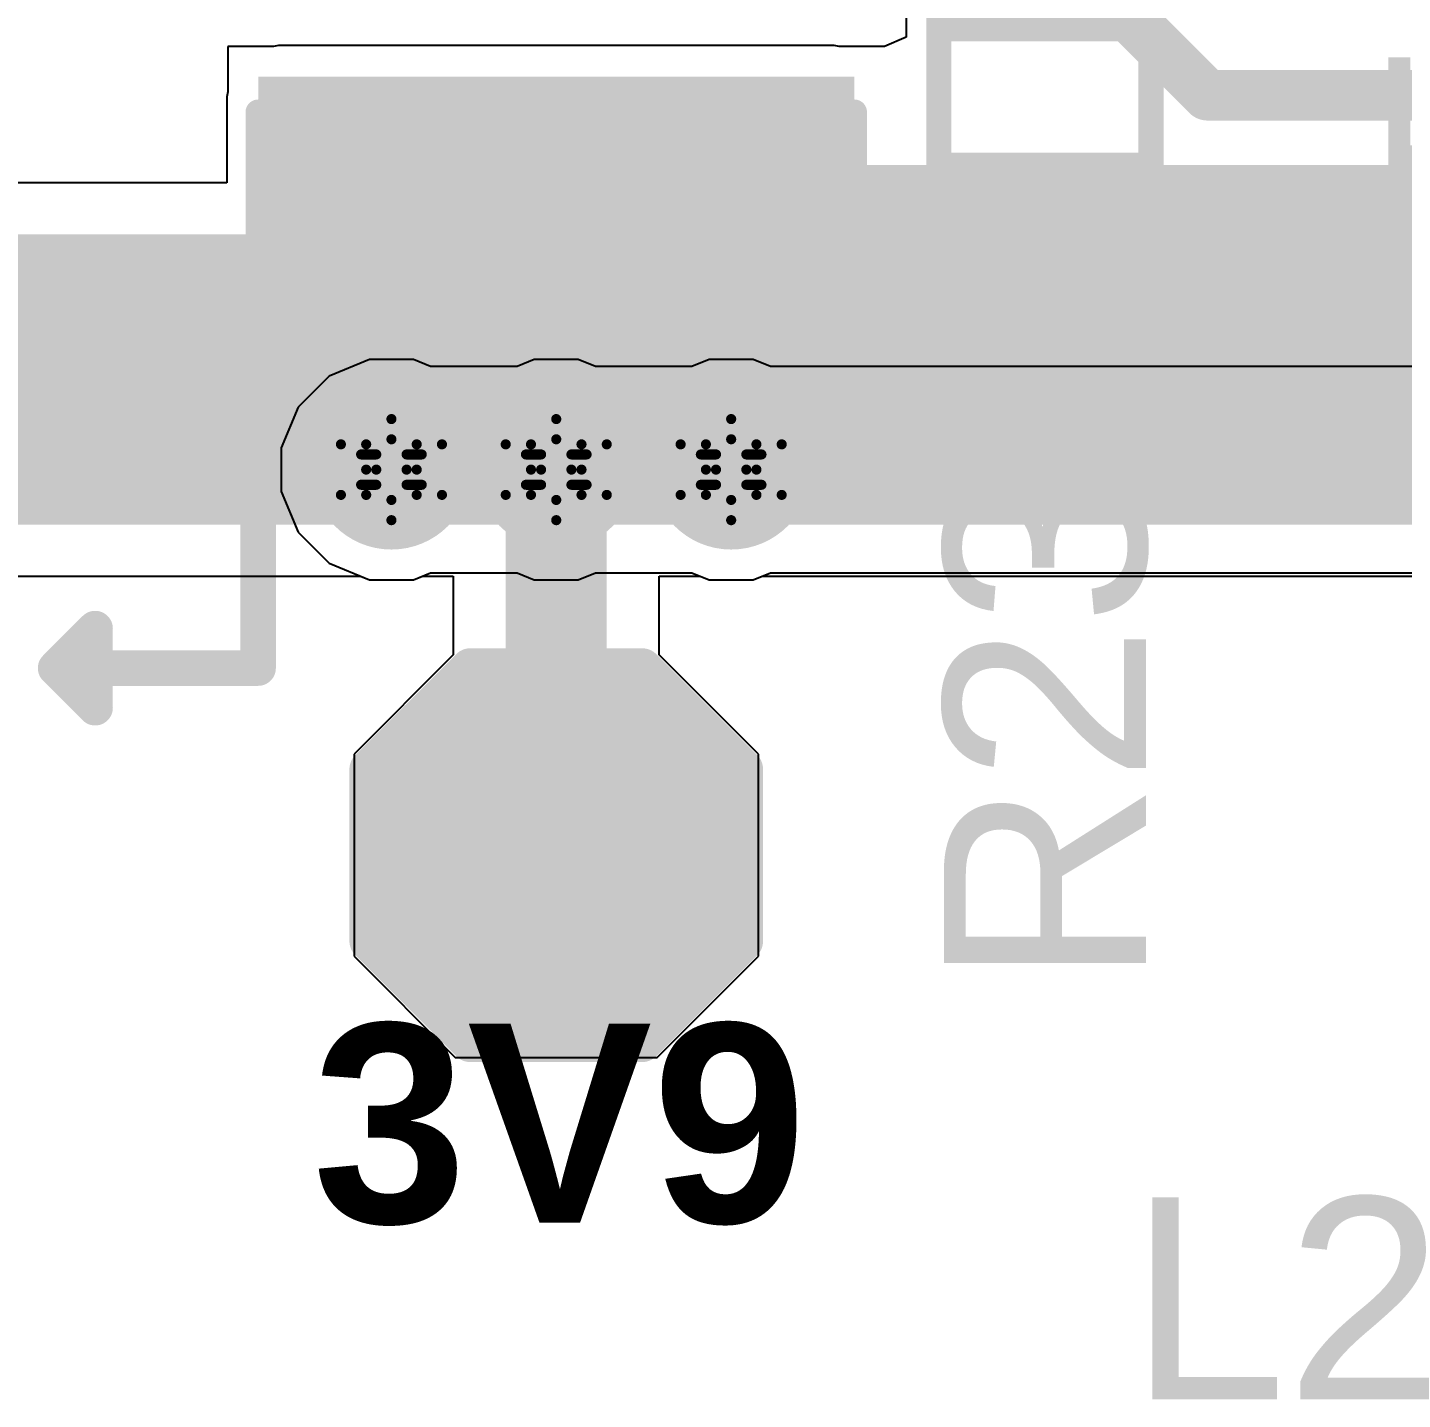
# Model space of a CAD drawing. Header units: inches. Extents: x -18 to 237, y -41 to 211.
# Drawn here: x 27.22 to 34.13, y 68.91 to 75.81 of the extents above; entities that cross this region are included whole.
import ezdxf

# ---------------------------------------------------------------- set-up
doc = ezdxf.new("R2010")
doc.units = ezdxf.units.IN
for name, color, linetype in [('Bottom Layer', 5, 'Continuous'), ('Bottom Solder', 6, 'Continuous'), ('Drill Drawing', 1, 'Continuous'), ('Top Layer', 1, 'Continuous'), ('Top Overlay', 2, 'Continuous'), ('Top Paste', 8, 'Continuous'), ('Top Solder', 216, 'Continuous'), ('Via Holes', 16, 'Continuous')]:
    doc.layers.add(name, color=color, linetype=linetype)
doc.styles.add('Arial', font='', dxfattribs={"height": 0.2})
doc.styles.add('Arial_Bold', font='', dxfattribs={"height": 0.2})
doc.styles.get('Arial').set_extended_font_data('Arial')
doc.styles.get('Arial_Bold').set_extended_font_data('Arial', bold=True)

# ---------------------------------------------------------------- blocks, each defined once
blk = doc.blocks.new('R___0603_60')
at = {"layer": 'Top Layer'}
for points in [[(-0.381, 0.4445), (-0.381, -0.4445), (-1.143, -0.4445), (-1.143, 0.4445)], [(1.143, 0.4445), (1.143, -0.4445), (0.381, -0.4445), (0.381, 0.4445)]]:
    blk.add_hatch(color=1, dxfattribs=at).paths.add_polyline_path(points)
at = {"layer": 'Top Paste'}
for points in [[(-0.381, 0.4445), (-0.381, -0.4445), (-1.143, -0.4445), (-1.143, 0.4445)], [(1.143, 0.4445), (1.143, -0.4445), (0.381, -0.4445), (0.381, 0.4445)]]:
    blk.add_hatch(color=8, dxfattribs=at).paths.add_polyline_path(points)
at = {"layer": 'Top Solder'}
for points in [[(-0.2794, 0.5461), (-0.2794, -0.5461), (-1.2446, -0.5461), (-1.2446, 0.5461)], [(1.2446, 0.5461), (1.2446, -0.5461), (0.2794, -0.5461), (0.2794, 0.5461)]]:
    blk.add_hatch(color=216, dxfattribs=at).paths.add_polyline_path(points)
at = {"layer": 'Top Overlay'}
for points in [[(-1.2192, -0.5334, 0.127, 0.127, 0), (-1.2192, 0.5334, 0.127, 0.127, 0)], [(1.2192, 0.5334, 0.127, 0.127, 0), (-1.2192, 0.5334, 0.127, 0.127, 0)], [(1.2192, -0.5334, 0.127, 0.127, 0), (1.2192, 0.5334, 0.127, 0.127, 0)], [(1.2192, -0.5334, 0.127, 0.127, 0), (-1.2192, -0.5334, 0.127, 0.127, 0)]]:
    blk.add_lwpolyline(points, format="xyseb", dxfattribs=at)
for points in [[(-1.25095, 0.5334, 0.0635, 0.0635, 1), (-1.18745, 0.5334, 0.0635, 0.0635, 1)], [(-1.25095, 0.5334, 0.0635, 0.0635, 1), (-1.18745, 0.5334, 0.0635, 0.0635, 1)], [(1.18745, 0.5334, 0.0635, 0.0635, 1), (1.25095, 0.5334, 0.0635, 0.0635, 1)], [(1.18745, 0.5334, 0.0635, 0.0635, 1), (1.25095, 0.5334, 0.0635, 0.0635, 1)], [(-1.25095, -0.5334, 0.0635, 0.0635, 1), (-1.18745, -0.5334, 0.0635, 0.0635, 1)], [(-1.25095, -0.5334, 0.0635, 0.0635, 1), (-1.18745, -0.5334, 0.0635, 0.0635, 1)], [(1.18745, -0.5334, 0.0635, 0.0635, 1), (1.25095, -0.5334, 0.0635, 0.0635, 1)], [(1.18745, -0.5334, 0.0635, 0.0635, 1), (1.25095, -0.5334, 0.0635, 0.0635, 1)]]:
    blk.add_lwpolyline(points, format="xyseb", close=True, dxfattribs=at)
blk = doc.blocks.new('T__________89')
at = {"layer": 'Top Layer'}
blk.add_hatch(color=1, dxfattribs=at).paths.add_polyline_path([(0.381, 0.762), (-0.381, 0.762), (-0.762, 0.381), (-0.762, -0.381), (-0.381, -0.762), (0.381, -0.762), (0.762, -0.381), (0.762, 0.381)])
at = {"layer": 'Top Paste'}
blk.add_hatch(color=8, dxfattribs=at).paths.add_polyline_path([(0.381, 0.762), (-0.381, 0.762), (-0.762, 0.381), (-0.762, -0.381), (-0.381, -0.762), (0.381, -0.762), (0.762, -0.381), (0.762, 0.381)])
at = {"layer": 'Top Solder'}
blk.add_hatch(color=216, dxfattribs=at).paths.add_polyline_path([(0.4318, 0.8636), (-0.4318, 0.8636), (-0.8636, 0.4318), (-0.8636, -0.4318), (-0.4318, -0.8636), (0.4318, -0.8636), (0.8636, -0.4318), (0.8636, 0.4318)])
at = {"layer": 'Top Overlay'}
for points in [[(-0.9398, 0.4318, 0.2, 0.2, 0), (-0.4318, 0.9398, 0.2, 0.2, 0)], [(0.4318, 0.9398, 0.2, 0.2, 0), (-0.4318, 0.9398, 0.2, 0.2, 0)], [(0.4318, 0.9398, 0.2, 0.2, 0), (-0.4318, 0.9398, 0.2, 0.2, 0)], [(0.9398, 0.4318, 0.2, 0.2, 0), (0.4318, 0.9398, 0.2, 0.2, 0)], [(-0.9398, -0.4318, 0.2, 0.2, 0), (-0.9398, 0.4318, 0.2, 0.2, 0)], [(0.9398, -0.4318, 0.2, 0.2, 0), (0.9398, 0.4318, 0.2, 0.2, 0)], [(-0.4318, -0.9398, 0.2, 0.2, 0), (-0.9398, -0.4318, 0.2, 0.2, 0)], [(0.4318, -0.9398, 0.2, 0.2, 0), (0.9398, -0.4318, 0.2, 0.2, 0)], [(0.4318, -0.9398, 0.2, 0.2, 0), (-0.4318, -0.9398, 0.2, 0.2, 0)], [(0.4318, -0.9398, 0.2, 0.2, 0), (-0.4318, -0.9398, 0.2, 0.2, 0)]]:
    blk.add_lwpolyline(points, format="xyseb", dxfattribs=at)
for points in [[(-0.4818, 0.9398, 0.1, 0.1, 1), (-0.3818, 0.9398, 0.1, 0.1, 1)], [(-0.4818, 0.9398, 0.1, 0.1, 1), (-0.3818, 0.9398, 0.1, 0.1, 1)], [(-0.4818, 0.9398, 0.1, 0.1, 1), (-0.3818, 0.9398, 0.1, 0.1, 1)], [(0.3818, 0.9398, 0.1, 0.1, 1), (0.4818, 0.9398, 0.1, 0.1, 1)], [(0.3818, 0.9398, 0.1, 0.1, 1), (0.4818, 0.9398, 0.1, 0.1, 1)], [(0.3818, 0.9398, 0.1, 0.1, 1), (0.4818, 0.9398, 0.1, 0.1, 1)], [(-0.9898, 0.4318, 0.1, 0.1, 1), (-0.8898, 0.4318, 0.1, 0.1, 1)], [(-0.9898, 0.4318, 0.1, 0.1, 1), (-0.8898, 0.4318, 0.1, 0.1, 1)], [(0.8898, 0.4318, 0.1, 0.1, 1), (0.9898, 0.4318, 0.1, 0.1, 1)], [(0.8898, 0.4318, 0.1, 0.1, 1), (0.9898, 0.4318, 0.1, 0.1, 1)], [(-0.9898, -0.4318, 0.1, 0.1, 1), (-0.8898, -0.4318, 0.1, 0.1, 1)], [(-0.9898, -0.4318, 0.1, 0.1, 1), (-0.8898, -0.4318, 0.1, 0.1, 1)], [(0.8898, -0.4318, 0.1, 0.1, 1), (0.9898, -0.4318, 0.1, 0.1, 1)], [(0.8898, -0.4318, 0.1, 0.1, 1), (0.9898, -0.4318, 0.1, 0.1, 1)], [(-0.4818, -0.9398, 0.1, 0.1, 1), (-0.3818, -0.9398, 0.1, 0.1, 1)], [(-0.4818, -0.9398, 0.1, 0.1, 1), (-0.3818, -0.9398, 0.1, 0.1, 1)], [(-0.4818, -0.9398, 0.1, 0.1, 1), (-0.3818, -0.9398, 0.1, 0.1, 1)], [(0.3818, -0.9398, 0.1, 0.1, 1), (0.4818, -0.9398, 0.1, 0.1, 1)], [(0.3818, -0.9398, 0.1, 0.1, 1), (0.4818, -0.9398, 0.1, 0.1, 1)], [(0.3818, -0.9398, 0.1, 0.1, 1), (0.4818, -0.9398, 0.1, 0.1, 1)]]:
    blk.add_lwpolyline(points, format="xyseb", close=True, dxfattribs=at)
blk = doc.blocks.new('C___1210_145')
at = {"layer": 'Top Layer'}
for points in [[(-2.032, 1.397), (-0.508, 1.397), (-0.508, -1.397), (-2.032, -1.397)], [(0.508, 1.397), (2.032, 1.397), (2.032, -1.397), (0.508, -1.397)]]:
    blk.add_hatch(color=1, dxfattribs=at).paths.add_polyline_path(points)
at = {"layer": 'Top Paste'}
for points in [[(-2.032, 1.397), (-0.508, 1.397), (-0.508, -1.397), (-2.032, -1.397)], [(0.508, 1.397), (2.032, 1.397), (2.032, -1.397), (0.508, -1.397)]]:
    blk.add_hatch(color=8, dxfattribs=at).paths.add_polyline_path(points)
at = {"layer": 'Top Solder'}
for points in [[(-2.1336, 1.4986), (-0.4064, 1.4986), (-0.4064, -1.4986), (-2.1336, -1.4986)], [(0.4064, 1.4986), (2.1336, 1.4986), (2.1336, -1.4986), (0.4064, -1.4986)]]:
    blk.add_hatch(color=216, dxfattribs=at).paths.add_polyline_path(points)
at = {"layer": 'Top Overlay'}
for points in [[(-0.5842, 1.4986, 0.127, 0.127, 0), (-2.1336, 1.4986, 0.127, 0.127, 0)], [(-2.1336, -1.4986, 0.127, 0.127, 0), (-2.1336, 1.4986, 0.127, 0.127, 0)], [(2.1336, 1.4986, 0.127, 0.127, 0), (0.5842, 1.4986, 0.127, 0.127, 0)], [(2.1336, -1.4986, 0.127, 0.127, 0), (2.1336, 1.4986, 0.127, 0.127, 0)], [(-0.5842, -1.4986, 0.127, 0.127, 0), (-2.1336, -1.4986, 0.127, 0.127, 0)], [(2.1336, -1.4986, 0.127, 0.127, 0), (0.5842, -1.4986, 0.127, 0.127, 0)]]:
    blk.add_lwpolyline(points, format="xyseb", dxfattribs=at)
for points in [[(-2.16535, 1.4986, 0.0635, 0.0635, 1), (-2.10185, 1.4986, 0.0635, 0.0635, 1)], [(-2.16535, 1.4986, 0.0635, 0.0635, 1), (-2.10185, 1.4986, 0.0635, 0.0635, 1)], [(-0.61595, 1.4986, 0.0635, 0.0635, 1), (-0.55245, 1.4986, 0.0635, 0.0635, 1)], [(0.55245, 1.4986, 0.0635, 0.0635, 1), (0.61595, 1.4986, 0.0635, 0.0635, 1)], [(2.10185, 1.4986, 0.0635, 0.0635, 1), (2.16535, 1.4986, 0.0635, 0.0635, 1)], [(2.10185, 1.4986, 0.0635, 0.0635, 1), (2.16535, 1.4986, 0.0635, 0.0635, 1)], [(-2.16535, -1.4986, 0.0635, 0.0635, 1), (-2.10185, -1.4986, 0.0635, 0.0635, 1)], [(-2.16535, -1.4986, 0.0635, 0.0635, 1), (-2.10185, -1.4986, 0.0635, 0.0635, 1)], [(-0.61595, -1.4986, 0.0635, 0.0635, 1), (-0.55245, -1.4986, 0.0635, 0.0635, 1)], [(0.55245, -1.4986, 0.0635, 0.0635, 1), (0.61595, -1.4986, 0.0635, 0.0635, 1)], [(2.10185, -1.4986, 0.0635, 0.0635, 1), (2.16535, -1.4986, 0.0635, 0.0635, 1)], [(2.10185, -1.4986, 0.0635, 0.0635, 1), (2.16535, -1.4986, 0.0635, 0.0635, 1)]]:
    blk.add_lwpolyline(points, format="xyseb", close=True, dxfattribs=at)

msp = doc.modelspace()

# ---------------------------------------------------------------- hatches: boundary and pattern name
at = {"layer": 'Bottom Layer'}
h = msp.add_hatch(color=5, dxfattribs=at)
edge = h.paths.add_edge_path()
edge.add_arc((29.0486, 73.5859), 0.3, 0, 360)
h = msp.add_hatch(color=5, dxfattribs=at)
edge = h.paths.add_edge_path()
edge.add_arc((29.8772, 73.5859), 0.3, 0, 360)
h = msp.add_hatch(color=5, dxfattribs=at)
edge = h.paths.add_edge_path()
edge.add_arc((30.7566, 73.5859), 0.3, 0, 360)
at = {"layer": 'Bottom Solder'}
h = msp.add_hatch(color=6, dxfattribs=at)
edge = h.paths.add_edge_path()
edge.add_arc((29.0486, 73.5859), 0.4016, 0, 360)
h = msp.add_hatch(color=6, dxfattribs=at)
edge = h.paths.add_edge_path()
edge.add_arc((29.8772, 73.5859), 0.4016, 0, 360)
h = msp.add_hatch(color=6, dxfattribs=at)
edge = h.paths.add_edge_path()
edge.add_arc((30.7566, 73.5859), 0.4016, 0, 360)
at = {"layer": 'Top Layer'}
for points in [[(28.4802, 73.9345), (31.2742, 73.9345), (31.2742, 75.4585), (28.4802, 75.4585)], [(28.4802, 73.9345), (34.2392, 73.9345), (34.2392, 75.1169), (28.4802, 75.1169)], [(31.8897, 74.3169), (36.3288, 74.3169), (36.3288, 75.1169), (31.8897, 75.1169)], [(23.0978, 73.3097), (34.2392, 73.3097), (34.2392, 74.7684), (23.0978, 74.7684)]]:
    msp.add_hatch(color=1, dxfattribs=at).paths.add_polyline_path(points)
h = msp.add_hatch(color=1, dxfattribs=at)
edge = h.paths.add_edge_path()
edge.add_arc((29.0486, 73.5859), 0.3, 0, 360)
h = msp.add_hatch(color=1, dxfattribs=at)
edge = h.paths.add_edge_path()
edge.add_arc((29.8772, 73.5859), 0.3, 0, 360)
h = msp.add_hatch(color=1, dxfattribs=at)
edge = h.paths.add_edge_path()
edge.add_arc((30.7566, 73.5859), 0.3, 0, 360)
at = {"layer": 'Top Solder'}
h = msp.add_hatch(color=216, dxfattribs=at)
edge = h.paths.add_edge_path()
edge.add_arc((29.0486, 73.5859), 0.4016, 0, 360)
h = msp.add_hatch(color=216, dxfattribs=at)
edge = h.paths.add_edge_path()
edge.add_arc((29.8772, 73.5859), 0.4016, 0, 360)
h = msp.add_hatch(color=216, dxfattribs=at)
edge = h.paths.add_edge_path()
edge.add_arc((30.7566, 73.5859), 0.4016, 0, 360)
at = {"layer": 'Via Holes'}
h = msp.add_hatch(color=7, dxfattribs=at)
edge = h.paths.add_edge_path()
edge.add_arc((29.0486, 73.5859), 0.15, 0, 360)
h = msp.add_hatch(color=7, dxfattribs=at)
edge = h.paths.add_edge_path()
edge.add_arc((29.8772, 73.5859), 0.15, 0, 360)
h = msp.add_hatch(color=7, dxfattribs=at)
edge = h.paths.add_edge_path()
edge.add_arc((30.7566, 73.5859), 0.15, 0, 360)

# ---------------------------------------------------------------- linework, layer by layer
at = {"layer": 'Bottom Layer'}
for p, q in [((28.9384, 74.1399), (28.7348, 74.0556)), ((29.1588, 74.1399), (28.9384, 74.1399)), ((29.2458, 74.1039), (29.1588, 74.1399)), ((29.767, 74.1399), (29.68, 74.1039)), ((29.9874, 74.1399), (29.767, 74.1399)), ((30.0744, 74.1039), (29.9874, 74.1399)), ((30.6464, 74.1399), (30.5594, 74.1039)), ((30.8668, 74.1399), (30.6464, 74.1399)), ((30.9538, 74.1039), (30.8668, 74.1399)), ((28.7348, 74.0556), (28.5789, 73.8997)), ((29.68, 74.1039), (29.2458, 74.1039)), ((30.5594, 74.1039), (30.0744, 74.1039)), ((34.9136, 74.1039), (30.9538, 74.1039)), ((28.5789, 73.8997), (28.4946, 73.6961)), ((28.4946, 73.6961), (28.4946, 73.4757)), ((28.4946, 73.4757), (28.5789, 73.2721)), ((28.5789, 73.2721), (28.7348, 73.1163)), ((28.7348, 73.1163), (28.9384, 73.0319)), ((28.9384, 73.0319), (29.1588, 73.0319)), ((29.1588, 73.0319), (29.2458, 73.068)), ((29.2458, 73.068), (29.68, 73.068)), ((29.68, 73.068), (29.767, 73.0319)), ((29.767, 73.0319), (29.9874, 73.0319)), ((29.9874, 73.0319), (30.0744, 73.068)), ((30.0744, 73.068), (30.5594, 73.068)), ((30.5594, 73.068), (30.6464, 73.0319)), ((30.6464, 73.0319), (30.8668, 73.0319)), ((30.8668, 73.0319), (30.9538, 73.068)), ((30.9538, 73.068), (34.6991, 73.068))]:
    msp.add_line(p, q, dxfattribs=at)
for points in [[(29.0486, 73.5859, 0.508, 0.508, 0), (29.8772, 73.5859, 0.508, 0.508, 0)], [(29.8772, 73.5859, 0.508, 0.508, 0), (30.7566, 73.5859, 0.508, 0.508, 0)], [(30.7566, 73.5859, 0.508, 0.508, 0), (34.9136, 73.5859, 0.508, 0.508, 0)]]:
    msp.add_lwpolyline(points, format="xyseb", dxfattribs=at)
for points in [[(28.9216, 73.5859, 0.254, 0.254, 1), (29.1756, 73.5859, 0.254, 0.254, 1)], [(29.7502, 73.5859, 0.254, 0.254, 1), (30.0042, 73.5859, 0.254, 0.254, 1)], [(29.7502, 73.5859, 0.254, 0.254, 1), (30.0042, 73.5859, 0.254, 0.254, 1)], [(30.6296, 73.5859, 0.254, 0.254, 1), (30.8836, 73.5859, 0.254, 0.254, 1)], [(30.6296, 73.5859, 0.254, 0.254, 1), (30.8836, 73.5859, 0.254, 0.254, 1)]]:
    msp.add_lwpolyline(points, format="xyseb", close=True, dxfattribs=at)
at = {"layer": 'Drill Drawing'}
for points in [[(28.9216, 73.7129, 0.0508, 0.0508, 0), (29.0486, 73.8399, 0.0508, 0.0508, 0)], [(29.0486, 73.8399, 0.0508, 0.0508, 0), (29.1756, 73.7129, 0.0508, 0.0508, 0)], [(29.7502, 73.7129, 0.0508, 0.0508, 0), (29.8772, 73.8399, 0.0508, 0.0508, 0)], [(29.8772, 73.8399, 0.0508, 0.0508, 0), (30.0042, 73.7129, 0.0508, 0.0508, 0)], [(30.6296, 73.7129, 0.0508, 0.0508, 0), (30.7566, 73.8399, 0.0508, 0.0508, 0)], [(30.7566, 73.8399, 0.0508, 0.0508, 0), (30.8836, 73.7129, 0.0508, 0.0508, 0)], [(28.9724, 73.6621, 0.0508, 0.0508, 0), (29.0486, 73.7383, 0.0508, 0.0508, 0)], [(29.0486, 73.7383, 0.0508, 0.0508, 0), (29.1248, 73.6621, 0.0508, 0.0508, 0)], [(29.801, 73.6621, 0.0508, 0.0508, 0), (29.8772, 73.7383, 0.0508, 0.0508, 0)], [(29.8772, 73.7383, 0.0508, 0.0508, 0), (29.9534, 73.6621, 0.0508, 0.0508, 0)], [(30.6804, 73.6621, 0.0508, 0.0508, 0), (30.7566, 73.7383, 0.0508, 0.0508, 0)], [(30.7566, 73.7383, 0.0508, 0.0508, 0), (30.8328, 73.6621, 0.0508, 0.0508, 0)], [(28.7946, 73.7129, 0.0508, 0.0508, 0), (28.9216, 73.5859, 0.0508, 0.0508, 0)], [(28.7946, 73.7129, 0.0508, 0.0508, 0), (28.9216, 73.7129, 0.0508, 0.0508, 0)], [(29.1756, 73.7129, 0.0508, 0.0508, 0), (29.3026, 73.7129, 0.0508, 0.0508, 0)], [(29.1756, 73.5859, 0.0508, 0.0508, 0), (29.3026, 73.7129, 0.0508, 0.0508, 0)], [(29.6232, 73.7129, 0.0508, 0.0508, 0), (29.7502, 73.5859, 0.0508, 0.0508, 0)], [(29.6232, 73.7129, 0.0508, 0.0508, 0), (29.7502, 73.7129, 0.0508, 0.0508, 0)], [(30.0042, 73.7129, 0.0508, 0.0508, 0), (30.1312, 73.7129, 0.0508, 0.0508, 0)], [(30.0042, 73.5859, 0.0508, 0.0508, 0), (30.1312, 73.7129, 0.0508, 0.0508, 0)], [(30.5026, 73.7129, 0.0508, 0.0508, 0), (30.6296, 73.5859, 0.0508, 0.0508, 0)], [(30.5026, 73.7129, 0.0508, 0.0508, 0), (30.6296, 73.7129, 0.0508, 0.0508, 0)], [(30.8836, 73.7129, 0.0508, 0.0508, 0), (31.0106, 73.7129, 0.0508, 0.0508, 0)], [(30.8836, 73.5859, 0.0508, 0.0508, 0), (31.0106, 73.7129, 0.0508, 0.0508, 0)], [(28.8962, 73.6621, 0.0508, 0.0508, 0), (28.9724, 73.5859, 0.0508, 0.0508, 0)], [(28.8962, 73.6621, 0.0508, 0.0508, 0), (28.9724, 73.6621, 0.0508, 0.0508, 0)], [(29.1248, 73.6621, 0.0508, 0.0508, 0), (29.201, 73.6621, 0.0508, 0.0508, 0)], [(29.1248, 73.5859, 0.0508, 0.0508, 0), (29.201, 73.6621, 0.0508, 0.0508, 0)], [(29.7248, 73.6621, 0.0508, 0.0508, 0), (29.801, 73.5859, 0.0508, 0.0508, 0)], [(29.7248, 73.6621, 0.0508, 0.0508, 0), (29.801, 73.6621, 0.0508, 0.0508, 0)], [(29.9534, 73.6621, 0.0508, 0.0508, 0), (30.0296, 73.6621, 0.0508, 0.0508, 0)], [(29.9534, 73.5859, 0.0508, 0.0508, 0), (30.0296, 73.6621, 0.0508, 0.0508, 0)], [(30.6042, 73.6621, 0.0508, 0.0508, 0), (30.6804, 73.5859, 0.0508, 0.0508, 0)], [(30.6042, 73.6621, 0.0508, 0.0508, 0), (30.6804, 73.6621, 0.0508, 0.0508, 0)], [(30.8328, 73.6621, 0.0508, 0.0508, 0), (30.909, 73.6621, 0.0508, 0.0508, 0)], [(30.8328, 73.5859, 0.0508, 0.0508, 0), (30.909, 73.6621, 0.0508, 0.0508, 0)], [(28.7946, 73.4589, 0.0508, 0.0508, 0), (28.9216, 73.5859, 0.0508, 0.0508, 0)], [(28.8962, 73.5097, 0.0508, 0.0508, 0), (28.9724, 73.5859, 0.0508, 0.0508, 0)], [(29.1248, 73.5859, 0.0508, 0.0508, 0), (29.201, 73.5097, 0.0508, 0.0508, 0)], [(29.1756, 73.5859, 0.0508, 0.0508, 0), (29.3026, 73.4589, 0.0508, 0.0508, 0)], [(29.6232, 73.4589, 0.0508, 0.0508, 0), (29.7502, 73.5859, 0.0508, 0.0508, 0)], [(29.7248, 73.5097, 0.0508, 0.0508, 0), (29.801, 73.5859, 0.0508, 0.0508, 0)], [(29.9534, 73.5859, 0.0508, 0.0508, 0), (30.0296, 73.5097, 0.0508, 0.0508, 0)], [(30.0042, 73.5859, 0.0508, 0.0508, 0), (30.1312, 73.4589, 0.0508, 0.0508, 0)], [(30.5026, 73.4589, 0.0508, 0.0508, 0), (30.6296, 73.5859, 0.0508, 0.0508, 0)], [(30.6042, 73.5097, 0.0508, 0.0508, 0), (30.6804, 73.5859, 0.0508, 0.0508, 0)], [(30.8328, 73.5859, 0.0508, 0.0508, 0), (30.909, 73.5097, 0.0508, 0.0508, 0)], [(30.8836, 73.5859, 0.0508, 0.0508, 0), (31.0106, 73.4589, 0.0508, 0.0508, 0)], [(28.7946, 73.4589, 0.0508, 0.0508, 0), (28.9216, 73.4589, 0.0508, 0.0508, 0)], [(28.8962, 73.5097, 0.0508, 0.0508, 0), (28.9724, 73.5097, 0.0508, 0.0508, 0)], [(28.9216, 73.4589, 0.0508, 0.0508, 0), (29.0486, 73.3319, 0.0508, 0.0508, 0)], [(28.9724, 73.5097, 0.0508, 0.0508, 0), (29.0486, 73.4335, 0.0508, 0.0508, 0)], [(29.0486, 73.4335, 0.0508, 0.0508, 0), (29.1248, 73.5097, 0.0508, 0.0508, 0)], [(29.0486, 73.3319, 0.0508, 0.0508, 0), (29.1756, 73.4589, 0.0508, 0.0508, 0)], [(29.1248, 73.5097, 0.0508, 0.0508, 0), (29.201, 73.5097, 0.0508, 0.0508, 0)], [(29.1756, 73.4589, 0.0508, 0.0508, 0), (29.3026, 73.4589, 0.0508, 0.0508, 0)], [(29.6232, 73.4589, 0.0508, 0.0508, 0), (29.7502, 73.4589, 0.0508, 0.0508, 0)], [(29.7248, 73.5097, 0.0508, 0.0508, 0), (29.801, 73.5097, 0.0508, 0.0508, 0)], [(29.7502, 73.4589, 0.0508, 0.0508, 0), (29.8772, 73.3319, 0.0508, 0.0508, 0)], [(29.801, 73.5097, 0.0508, 0.0508, 0), (29.8772, 73.4335, 0.0508, 0.0508, 0)], [(29.8772, 73.4335, 0.0508, 0.0508, 0), (29.9534, 73.5097, 0.0508, 0.0508, 0)], [(29.8772, 73.3319, 0.0508, 0.0508, 0), (30.0042, 73.4589, 0.0508, 0.0508, 0)], [(29.9534, 73.5097, 0.0508, 0.0508, 0), (30.0296, 73.5097, 0.0508, 0.0508, 0)], [(30.0042, 73.4589, 0.0508, 0.0508, 0), (30.1312, 73.4589, 0.0508, 0.0508, 0)], [(30.5026, 73.4589, 0.0508, 0.0508, 0), (30.6296, 73.4589, 0.0508, 0.0508, 0)], [(30.6042, 73.5097, 0.0508, 0.0508, 0), (30.6804, 73.5097, 0.0508, 0.0508, 0)], [(30.6296, 73.4589, 0.0508, 0.0508, 0), (30.7566, 73.3319, 0.0508, 0.0508, 0)], [(30.6804, 73.5097, 0.0508, 0.0508, 0), (30.7566, 73.4335, 0.0508, 0.0508, 0)], [(30.7566, 73.4335, 0.0508, 0.0508, 0), (30.8328, 73.5097, 0.0508, 0.0508, 0)], [(30.7566, 73.3319, 0.0508, 0.0508, 0), (30.8836, 73.4589, 0.0508, 0.0508, 0)], [(30.8328, 73.5097, 0.0508, 0.0508, 0), (30.909, 73.5097, 0.0508, 0.0508, 0)], [(30.8836, 73.4589, 0.0508, 0.0508, 0), (31.0106, 73.4589, 0.0508, 0.0508, 0)]]:
    msp.add_lwpolyline(points, format="xyseb", dxfattribs=at)
for points in [[(29.0359, 73.8399, 0.0254, 0.0254, 1), (29.0613, 73.8399, 0.0254, 0.0254, 1)], [(29.0359, 73.8399, 0.0254, 0.0254, 1), (29.0613, 73.8399, 0.0254, 0.0254, 1)], [(29.8645, 73.8399, 0.0254, 0.0254, 1), (29.8899, 73.8399, 0.0254, 0.0254, 1)], [(29.8645, 73.8399, 0.0254, 0.0254, 1), (29.8899, 73.8399, 0.0254, 0.0254, 1)], [(30.7439, 73.8399, 0.0254, 0.0254, 1), (30.7693, 73.8399, 0.0254, 0.0254, 1)], [(30.7439, 73.8399, 0.0254, 0.0254, 1), (30.7693, 73.8399, 0.0254, 0.0254, 1)], [(29.0359, 73.7383, 0.0254, 0.0254, 1), (29.0613, 73.7383, 0.0254, 0.0254, 1)], [(29.0359, 73.7383, 0.0254, 0.0254, 1), (29.0613, 73.7383, 0.0254, 0.0254, 1)], [(29.8645, 73.7383, 0.0254, 0.0254, 1), (29.8899, 73.7383, 0.0254, 0.0254, 1)], [(29.8645, 73.7383, 0.0254, 0.0254, 1), (29.8899, 73.7383, 0.0254, 0.0254, 1)], [(30.7439, 73.7383, 0.0254, 0.0254, 1), (30.7693, 73.7383, 0.0254, 0.0254, 1)], [(30.7439, 73.7383, 0.0254, 0.0254, 1), (30.7693, 73.7383, 0.0254, 0.0254, 1)], [(28.7819, 73.7129, 0.0254, 0.0254, 1), (28.8073, 73.7129, 0.0254, 0.0254, 1)], [(28.7819, 73.7129, 0.0254, 0.0254, 1), (28.8073, 73.7129, 0.0254, 0.0254, 1)], [(28.9089, 73.7129, 0.0254, 0.0254, 1), (28.9343, 73.7129, 0.0254, 0.0254, 1)], [(28.9089, 73.7129, 0.0254, 0.0254, 1), (28.9343, 73.7129, 0.0254, 0.0254, 1)], [(29.1629, 73.7129, 0.0254, 0.0254, 1), (29.1883, 73.7129, 0.0254, 0.0254, 1)], [(29.1629, 73.7129, 0.0254, 0.0254, 1), (29.1883, 73.7129, 0.0254, 0.0254, 1)], [(29.2899, 73.7129, 0.0254, 0.0254, 1), (29.3153, 73.7129, 0.0254, 0.0254, 1)], [(29.2899, 73.7129, 0.0254, 0.0254, 1), (29.3153, 73.7129, 0.0254, 0.0254, 1)], [(29.6105, 73.7129, 0.0254, 0.0254, 1), (29.6359, 73.7129, 0.0254, 0.0254, 1)], [(29.6105, 73.7129, 0.0254, 0.0254, 1), (29.6359, 73.7129, 0.0254, 0.0254, 1)], [(29.7375, 73.7129, 0.0254, 0.0254, 1), (29.7629, 73.7129, 0.0254, 0.0254, 1)], [(29.7375, 73.7129, 0.0254, 0.0254, 1), (29.7629, 73.7129, 0.0254, 0.0254, 1)], [(29.9915, 73.7129, 0.0254, 0.0254, 1), (30.0169, 73.7129, 0.0254, 0.0254, 1)], [(29.9915, 73.7129, 0.0254, 0.0254, 1), (30.0169, 73.7129, 0.0254, 0.0254, 1)], [(30.1185, 73.7129, 0.0254, 0.0254, 1), (30.1439, 73.7129, 0.0254, 0.0254, 1)], [(30.1185, 73.7129, 0.0254, 0.0254, 1), (30.1439, 73.7129, 0.0254, 0.0254, 1)], [(30.4899, 73.7129, 0.0254, 0.0254, 1), (30.5153, 73.7129, 0.0254, 0.0254, 1)], [(30.4899, 73.7129, 0.0254, 0.0254, 1), (30.5153, 73.7129, 0.0254, 0.0254, 1)], [(30.6169, 73.7129, 0.0254, 0.0254, 1), (30.6423, 73.7129, 0.0254, 0.0254, 1)], [(30.6169, 73.7129, 0.0254, 0.0254, 1), (30.6423, 73.7129, 0.0254, 0.0254, 1)], [(30.8709, 73.7129, 0.0254, 0.0254, 1), (30.8963, 73.7129, 0.0254, 0.0254, 1)], [(30.8709, 73.7129, 0.0254, 0.0254, 1), (30.8963, 73.7129, 0.0254, 0.0254, 1)], [(30.9979, 73.7129, 0.0254, 0.0254, 1), (31.0233, 73.7129, 0.0254, 0.0254, 1)], [(30.9979, 73.7129, 0.0254, 0.0254, 1), (31.0233, 73.7129, 0.0254, 0.0254, 1)], [(28.8835, 73.6621, 0.0254, 0.0254, 1), (28.9089, 73.6621, 0.0254, 0.0254, 1)], [(28.8835, 73.6621, 0.0254, 0.0254, 1), (28.9089, 73.6621, 0.0254, 0.0254, 1)], [(28.9597, 73.6621, 0.0254, 0.0254, 1), (28.9851, 73.6621, 0.0254, 0.0254, 1)], [(28.9597, 73.6621, 0.0254, 0.0254, 1), (28.9851, 73.6621, 0.0254, 0.0254, 1)], [(29.1121, 73.6621, 0.0254, 0.0254, 1), (29.1375, 73.6621, 0.0254, 0.0254, 1)], [(29.1121, 73.6621, 0.0254, 0.0254, 1), (29.1375, 73.6621, 0.0254, 0.0254, 1)], [(29.1883, 73.6621, 0.0254, 0.0254, 1), (29.2137, 73.6621, 0.0254, 0.0254, 1)], [(29.1883, 73.6621, 0.0254, 0.0254, 1), (29.2137, 73.6621, 0.0254, 0.0254, 1)], [(29.7121, 73.6621, 0.0254, 0.0254, 1), (29.7375, 73.6621, 0.0254, 0.0254, 1)], [(29.7121, 73.6621, 0.0254, 0.0254, 1), (29.7375, 73.6621, 0.0254, 0.0254, 1)], [(29.7883, 73.6621, 0.0254, 0.0254, 1), (29.8137, 73.6621, 0.0254, 0.0254, 1)], [(29.7883, 73.6621, 0.0254, 0.0254, 1), (29.8137, 73.6621, 0.0254, 0.0254, 1)], [(29.9407, 73.6621, 0.0254, 0.0254, 1), (29.9661, 73.6621, 0.0254, 0.0254, 1)], [(29.9407, 73.6621, 0.0254, 0.0254, 1), (29.9661, 73.6621, 0.0254, 0.0254, 1)], [(30.0169, 73.6621, 0.0254, 0.0254, 1), (30.0423, 73.6621, 0.0254, 0.0254, 1)], [(30.0169, 73.6621, 0.0254, 0.0254, 1), (30.0423, 73.6621, 0.0254, 0.0254, 1)], [(30.5915, 73.6621, 0.0254, 0.0254, 1), (30.6169, 73.6621, 0.0254, 0.0254, 1)], [(30.5915, 73.6621, 0.0254, 0.0254, 1), (30.6169, 73.6621, 0.0254, 0.0254, 1)], [(30.6677, 73.6621, 0.0254, 0.0254, 1), (30.6931, 73.6621, 0.0254, 0.0254, 1)], [(30.6677, 73.6621, 0.0254, 0.0254, 1), (30.6931, 73.6621, 0.0254, 0.0254, 1)], [(30.8201, 73.6621, 0.0254, 0.0254, 1), (30.8455, 73.6621, 0.0254, 0.0254, 1)], [(30.8201, 73.6621, 0.0254, 0.0254, 1), (30.8455, 73.6621, 0.0254, 0.0254, 1)], [(30.8963, 73.6621, 0.0254, 0.0254, 1), (30.9217, 73.6621, 0.0254, 0.0254, 1)], [(30.8963, 73.6621, 0.0254, 0.0254, 1), (30.9217, 73.6621, 0.0254, 0.0254, 1)], [(28.9089, 73.5859, 0.0254, 0.0254, 1), (28.9343, 73.5859, 0.0254, 0.0254, 1)], [(28.9089, 73.5859, 0.0254, 0.0254, 1), (28.9343, 73.5859, 0.0254, 0.0254, 1)], [(28.9597, 73.5859, 0.0254, 0.0254, 1), (28.9851, 73.5859, 0.0254, 0.0254, 1)], [(28.9597, 73.5859, 0.0254, 0.0254, 1), (28.9851, 73.5859, 0.0254, 0.0254, 1)], [(29.1121, 73.5859, 0.0254, 0.0254, 1), (29.1375, 73.5859, 0.0254, 0.0254, 1)], [(29.1121, 73.5859, 0.0254, 0.0254, 1), (29.1375, 73.5859, 0.0254, 0.0254, 1)], [(29.1629, 73.5859, 0.0254, 0.0254, 1), (29.1883, 73.5859, 0.0254, 0.0254, 1)], [(29.1629, 73.5859, 0.0254, 0.0254, 1), (29.1883, 73.5859, 0.0254, 0.0254, 1)], [(29.7375, 73.5859, 0.0254, 0.0254, 1), (29.7629, 73.5859, 0.0254, 0.0254, 1)], [(29.7375, 73.5859, 0.0254, 0.0254, 1), (29.7629, 73.5859, 0.0254, 0.0254, 1)], [(29.7883, 73.5859, 0.0254, 0.0254, 1), (29.8137, 73.5859, 0.0254, 0.0254, 1)], [(29.7883, 73.5859, 0.0254, 0.0254, 1), (29.8137, 73.5859, 0.0254, 0.0254, 1)], [(29.9407, 73.5859, 0.0254, 0.0254, 1), (29.9661, 73.5859, 0.0254, 0.0254, 1)], [(29.9407, 73.5859, 0.0254, 0.0254, 1), (29.9661, 73.5859, 0.0254, 0.0254, 1)], [(29.9915, 73.5859, 0.0254, 0.0254, 1), (30.0169, 73.5859, 0.0254, 0.0254, 1)], [(29.9915, 73.5859, 0.0254, 0.0254, 1), (30.0169, 73.5859, 0.0254, 0.0254, 1)], [(30.6169, 73.5859, 0.0254, 0.0254, 1), (30.6423, 73.5859, 0.0254, 0.0254, 1)], [(30.6169, 73.5859, 0.0254, 0.0254, 1), (30.6423, 73.5859, 0.0254, 0.0254, 1)], [(30.6677, 73.5859, 0.0254, 0.0254, 1), (30.6931, 73.5859, 0.0254, 0.0254, 1)], [(30.6677, 73.5859, 0.0254, 0.0254, 1), (30.6931, 73.5859, 0.0254, 0.0254, 1)], [(30.8201, 73.5859, 0.0254, 0.0254, 1), (30.8455, 73.5859, 0.0254, 0.0254, 1)], [(30.8201, 73.5859, 0.0254, 0.0254, 1), (30.8455, 73.5859, 0.0254, 0.0254, 1)], [(30.8709, 73.5859, 0.0254, 0.0254, 1), (30.8963, 73.5859, 0.0254, 0.0254, 1)], [(30.8709, 73.5859, 0.0254, 0.0254, 1), (30.8963, 73.5859, 0.0254, 0.0254, 1)], [(28.7819, 73.4589, 0.0254, 0.0254, 1), (28.8073, 73.4589, 0.0254, 0.0254, 1)], [(28.7819, 73.4589, 0.0254, 0.0254, 1), (28.8073, 73.4589, 0.0254, 0.0254, 1)], [(28.8835, 73.5097, 0.0254, 0.0254, 1), (28.9089, 73.5097, 0.0254, 0.0254, 1)], [(28.8835, 73.5097, 0.0254, 0.0254, 1), (28.9089, 73.5097, 0.0254, 0.0254, 1)], [(28.9089, 73.4589, 0.0254, 0.0254, 1), (28.9343, 73.4589, 0.0254, 0.0254, 1)], [(28.9089, 73.4589, 0.0254, 0.0254, 1), (28.9343, 73.4589, 0.0254, 0.0254, 1)], [(28.9597, 73.5097, 0.0254, 0.0254, 1), (28.9851, 73.5097, 0.0254, 0.0254, 1)], [(28.9597, 73.5097, 0.0254, 0.0254, 1), (28.9851, 73.5097, 0.0254, 0.0254, 1)], [(29.1121, 73.5097, 0.0254, 0.0254, 1), (29.1375, 73.5097, 0.0254, 0.0254, 1)], [(29.1121, 73.5097, 0.0254, 0.0254, 1), (29.1375, 73.5097, 0.0254, 0.0254, 1)], [(29.1629, 73.4589, 0.0254, 0.0254, 1), (29.1883, 73.4589, 0.0254, 0.0254, 1)], [(29.1629, 73.4589, 0.0254, 0.0254, 1), (29.1883, 73.4589, 0.0254, 0.0254, 1)], [(29.1883, 73.5097, 0.0254, 0.0254, 1), (29.2137, 73.5097, 0.0254, 0.0254, 1)], [(29.1883, 73.5097, 0.0254, 0.0254, 1), (29.2137, 73.5097, 0.0254, 0.0254, 1)], [(29.2899, 73.4589, 0.0254, 0.0254, 1), (29.3153, 73.4589, 0.0254, 0.0254, 1)], [(29.2899, 73.4589, 0.0254, 0.0254, 1), (29.3153, 73.4589, 0.0254, 0.0254, 1)], [(29.6105, 73.4589, 0.0254, 0.0254, 1), (29.6359, 73.4589, 0.0254, 0.0254, 1)], [(29.6105, 73.4589, 0.0254, 0.0254, 1), (29.6359, 73.4589, 0.0254, 0.0254, 1)], [(29.7121, 73.5097, 0.0254, 0.0254, 1), (29.7375, 73.5097, 0.0254, 0.0254, 1)], [(29.7121, 73.5097, 0.0254, 0.0254, 1), (29.7375, 73.5097, 0.0254, 0.0254, 1)], [(29.7375, 73.4589, 0.0254, 0.0254, 1), (29.7629, 73.4589, 0.0254, 0.0254, 1)], [(29.7375, 73.4589, 0.0254, 0.0254, 1), (29.7629, 73.4589, 0.0254, 0.0254, 1)], [(29.7883, 73.5097, 0.0254, 0.0254, 1), (29.8137, 73.5097, 0.0254, 0.0254, 1)], [(29.7883, 73.5097, 0.0254, 0.0254, 1), (29.8137, 73.5097, 0.0254, 0.0254, 1)], [(29.9407, 73.5097, 0.0254, 0.0254, 1), (29.9661, 73.5097, 0.0254, 0.0254, 1)], [(29.9407, 73.5097, 0.0254, 0.0254, 1), (29.9661, 73.5097, 0.0254, 0.0254, 1)], [(29.9915, 73.4589, 0.0254, 0.0254, 1), (30.0169, 73.4589, 0.0254, 0.0254, 1)], [(29.9915, 73.4589, 0.0254, 0.0254, 1), (30.0169, 73.4589, 0.0254, 0.0254, 1)], [(30.0169, 73.5097, 0.0254, 0.0254, 1), (30.0423, 73.5097, 0.0254, 0.0254, 1)], [(30.0169, 73.5097, 0.0254, 0.0254, 1), (30.0423, 73.5097, 0.0254, 0.0254, 1)], [(30.1185, 73.4589, 0.0254, 0.0254, 1), (30.1439, 73.4589, 0.0254, 0.0254, 1)], [(30.1185, 73.4589, 0.0254, 0.0254, 1), (30.1439, 73.4589, 0.0254, 0.0254, 1)], [(30.4899, 73.4589, 0.0254, 0.0254, 1), (30.5153, 73.4589, 0.0254, 0.0254, 1)], [(30.4899, 73.4589, 0.0254, 0.0254, 1), (30.5153, 73.4589, 0.0254, 0.0254, 1)], [(30.5915, 73.5097, 0.0254, 0.0254, 1), (30.6169, 73.5097, 0.0254, 0.0254, 1)], [(30.5915, 73.5097, 0.0254, 0.0254, 1), (30.6169, 73.5097, 0.0254, 0.0254, 1)], [(30.6169, 73.4589, 0.0254, 0.0254, 1), (30.6423, 73.4589, 0.0254, 0.0254, 1)], [(30.6169, 73.4589, 0.0254, 0.0254, 1), (30.6423, 73.4589, 0.0254, 0.0254, 1)], [(30.6677, 73.5097, 0.0254, 0.0254, 1), (30.6931, 73.5097, 0.0254, 0.0254, 1)], [(30.6677, 73.5097, 0.0254, 0.0254, 1), (30.6931, 73.5097, 0.0254, 0.0254, 1)], [(30.8201, 73.5097, 0.0254, 0.0254, 1), (30.8455, 73.5097, 0.0254, 0.0254, 1)], [(30.8201, 73.5097, 0.0254, 0.0254, 1), (30.8455, 73.5097, 0.0254, 0.0254, 1)], [(30.8709, 73.4589, 0.0254, 0.0254, 1), (30.8963, 73.4589, 0.0254, 0.0254, 1)], [(30.8709, 73.4589, 0.0254, 0.0254, 1), (30.8963, 73.4589, 0.0254, 0.0254, 1)], [(30.8963, 73.5097, 0.0254, 0.0254, 1), (30.9217, 73.5097, 0.0254, 0.0254, 1)], [(30.8963, 73.5097, 0.0254, 0.0254, 1), (30.9217, 73.5097, 0.0254, 0.0254, 1)], [(30.9979, 73.4589, 0.0254, 0.0254, 1), (31.0233, 73.4589, 0.0254, 0.0254, 1)], [(30.9979, 73.4589, 0.0254, 0.0254, 1), (31.0233, 73.4589, 0.0254, 0.0254, 1)], [(29.0359, 73.4335, 0.0254, 0.0254, 1), (29.0613, 73.4335, 0.0254, 0.0254, 1)], [(29.0359, 73.4335, 0.0254, 0.0254, 1), (29.0613, 73.4335, 0.0254, 0.0254, 1)], [(29.8645, 73.4335, 0.0254, 0.0254, 1), (29.8899, 73.4335, 0.0254, 0.0254, 1)], [(29.8645, 73.4335, 0.0254, 0.0254, 1), (29.8899, 73.4335, 0.0254, 0.0254, 1)], [(30.7439, 73.4335, 0.0254, 0.0254, 1), (30.7693, 73.4335, 0.0254, 0.0254, 1)], [(30.7439, 73.4335, 0.0254, 0.0254, 1), (30.7693, 73.4335, 0.0254, 0.0254, 1)], [(29.0359, 73.3319, 0.0254, 0.0254, 1), (29.0613, 73.3319, 0.0254, 0.0254, 1)], [(29.0359, 73.3319, 0.0254, 0.0254, 1), (29.0613, 73.3319, 0.0254, 0.0254, 1)], [(29.8645, 73.3319, 0.0254, 0.0254, 1), (29.8899, 73.3319, 0.0254, 0.0254, 1)], [(29.8645, 73.3319, 0.0254, 0.0254, 1), (29.8899, 73.3319, 0.0254, 0.0254, 1)], [(30.7439, 73.3319, 0.0254, 0.0254, 1), (30.7693, 73.3319, 0.0254, 0.0254, 1)], [(30.7439, 73.3319, 0.0254, 0.0254, 1), (30.7693, 73.3319, 0.0254, 0.0254, 1)]]:
    msp.add_lwpolyline(points, format="xyseb", close=True, dxfattribs=at)
at = {"layer": 'Top Layer'}
for p, q in [((31.6357, 76.8555), (31.6357, 75.7596)), ((28.4552, 75.7125), (28.2262, 75.7125)), ((28.2262, 75.7125), (28.2262, 75.4835)), ((28.4802, 75.7175), (28.4552, 75.7125)), ((31.2742, 75.7175), (28.4802, 75.7175)), ((31.2992, 75.7125), (31.2742, 75.7175)), ((31.5282, 75.7125), (31.2992, 75.7125)), ((31.6357, 75.7596), (31.5282, 75.7125)), ((31.5282, 75.7125), (31.5282, 75.7125)), ((28.2262, 75.4835), (28.2212, 75.4585)), ((28.2212, 75.4585), (28.2212, 75.1169)), ((28.2212, 75.1169), (28.2212, 75.1169)), ((28.2212, 75.1169), (28.2212, 75.0274)), ((28.2212, 75.0274), (23.0978, 75.0274)), ((23.0978, 73.0507), (28.8931, 73.0507)), ((28.8931, 73.0507), (28.9384, 73.0319)), ((28.9384, 73.0319), (29.1588, 73.0319)), ((29.1588, 73.0319), (29.2041, 73.0507)), ((29.2041, 73.0507), (29.3593, 73.0507)), ((29.3593, 73.0507), (29.3593, 72.6545)), ((30.3952, 72.6545), (30.3952, 73.0507)), ((30.3952, 73.0507), (30.6011, 73.0507)), ((30.6011, 73.0507), (30.6464, 73.0319)), ((30.6464, 73.0319), (30.8668, 73.0319)), ((30.8668, 73.0319), (30.9121, 73.0507)), ((30.9121, 73.0507), (34.2392, 73.0507)), ((29.3593, 72.6545), (28.8612, 72.1565)), ((30.8932, 72.1565), (30.3952, 72.6545)), ((28.8612, 72.1565), (28.8612, 71.1405)), ((30.8932, 71.1405), (30.8932, 72.1565)), ((28.8612, 71.1405), (29.3692, 70.6325)), ((30.3852, 70.6325), (30.8932, 71.1405)), ((29.3692, 70.6325), (30.3852, 70.6325))]:
    msp.add_line(p, q, dxfattribs=at)
for points in [[(32.3977, 76.2205, 0.254, 0.254, 0), (33.1513, 75.4669, 0.254, 0.254, 0)], [(33.1513, 75.4669, 0.254, 0.254, 0), (35.9038, 75.4669, 0.254, 0.254, 0)], [(29.8772, 73.5859, 0.508, 0.508, 0), (29.8772, 74.6965, 0.508, 0.508, 0)], [(29.8772, 71.6485, 0.508, 0.508, 0), (29.8772, 73.5859, 0.508, 0.508, 0)]]:
    msp.add_lwpolyline(points, format="xyseb", dxfattribs=at)
for points in [[(33.0878, 75.4669, 0.127, 0.127, 1), (33.2148, 75.4669, 0.127, 0.127, 1)], [(33.0878, 75.4669, 0.127, 0.127, 1), (33.2148, 75.4669, 0.127, 0.127, 1)], [(29.7502, 74.6965, 0.254, 0.254, 1), (30.0042, 74.6965, 0.254, 0.254, 1)], [(29.7502, 73.5859, 0.254, 0.254, 1), (30.0042, 73.5859, 0.254, 0.254, 1)], [(29.7502, 73.5859, 0.254, 0.254, 1), (30.0042, 73.5859, 0.254, 0.254, 1)], [(29.7502, 71.6485, 0.254, 0.254, 1), (30.0042, 71.6485, 0.254, 0.254, 1)]]:
    msp.add_lwpolyline(points, format="xyseb", close=True, dxfattribs=at)
at = {"layer": 'Top Overlay'}
for points in [[(28.3786, 72.5883, 0.1778, 0.1778, 0), (28.3786, 73.8329, 0.1778, 0.1778, 0)], [(27.3598, 72.5883, 0.1778, 0.1778, 0), (27.559, 72.7874, 0.1778, 0.1778, 0)], [(27.559, 72.5883, 0.1778, 0.1778, 0), (27.559, 72.7874, 0.1778, 0.1778, 0)], [(27.3598, 72.5883, 0.1778, 0.1778, 0), (27.559, 72.3891, 0.1778, 0.1778, 0)], [(27.3598, 72.5883, 0.1778, 0.1778, 0), (28.3786, 72.5883, 0.1778, 0.1778, 0)], [(27.559, 72.3891, 0.1778, 0.1778, 0), (27.559, 72.5883, 0.1778, 0.1778, 0)]]:
    msp.add_lwpolyline(points, format="xyseb", dxfattribs=at)
for points in [[(28.3342, 73.8329, 0.0889, 0.0889, 1), (28.4231, 73.8329, 0.0889, 0.0889, 1)], [(27.5146, 72.7874, 0.0889, 0.0889, 1), (27.6035, 72.7874, 0.0889, 0.0889, 1)], [(27.5146, 72.7874, 0.0889, 0.0889, 1), (27.6035, 72.7874, 0.0889, 0.0889, 1)], [(27.3154, 72.5883, 0.0889, 0.0889, 1), (27.4043, 72.5883, 0.0889, 0.0889, 1)], [(27.3154, 72.5883, 0.0889, 0.0889, 1), (27.4043, 72.5883, 0.0889, 0.0889, 1)], [(27.3154, 72.5883, 0.0889, 0.0889, 1), (27.4043, 72.5883, 0.0889, 0.0889, 1)], [(27.5146, 72.5883, 0.0889, 0.0889, 1), (27.6035, 72.5883, 0.0889, 0.0889, 1)], [(27.5146, 72.5883, 0.0889, 0.0889, 1), (27.6035, 72.5883, 0.0889, 0.0889, 1)], [(28.3342, 72.5883, 0.0889, 0.0889, 1), (28.4231, 72.5883, 0.0889, 0.0889, 1)], [(28.3342, 72.5883, 0.0889, 0.0889, 1), (28.4231, 72.5883, 0.0889, 0.0889, 1)], [(27.5146, 72.3891, 0.0889, 0.0889, 1), (27.6035, 72.3891, 0.0889, 0.0889, 1)], [(27.5146, 72.3891, 0.0889, 0.0889, 1), (27.6035, 72.3891, 0.0889, 0.0889, 1)]]:
    msp.add_lwpolyline(points, format="xyseb", close=True, dxfattribs=at)

# ---------------------------------------------------------------- block references
at = {"rotation": 270}
for name, p in [('C___1210_145', (29.8772, 75.9665)), ('R___0603_60', (32.3342, 75.4585)), ('T__________89', (29.8772, 71.6485))]:
    msp.add_blockref(name, p, dxfattribs=at)

# ---------------------------------------------------------------- texts
at = {"layer": 'Top Overlay'}
for s, height, rotation, style, p in [('U5', 1.016, 90, 'Arial', (35.0772, 73.9596)), ('R23', 1.016, 90, 'Arial', (32.842, 70.9905)), ('3V9', 1, 360, 'Arial_Bold', (28.6512, 69.8015))]:
    msp.add_text(s, height=height, rotation=rotation, dxfattribs=dict(at, style=style)).set_placement(p)
at = {"layer": 'Top Overlay', "style": 'Arial'}
msp.add_text('L2', height=1.016, dxfattribs=at).set_placement((32.7578, 68.9134))

doc.saveas('drawing.dxf')
